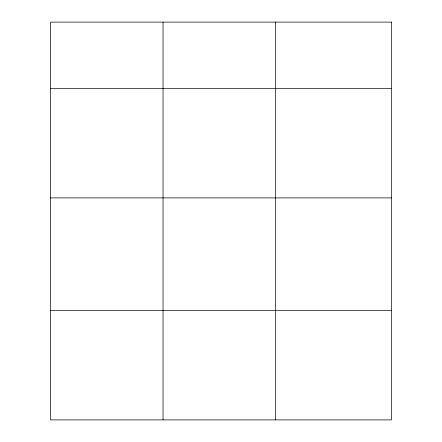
<?xml version="1.0" encoding="UTF-8"?>
<svg xmlns="http://www.w3.org/2000/svg" width="442" height="442" viewBox="0 0 442 442"><rect width="100%" height="100%" fill="white"/><g stroke="black" fill="none" stroke-linecap="round" stroke-linejoin="round"><path stroke-width="0.66" d="M50.504 88.56L391.496 88.56M50.504 197.9L391.496 197.9M50.504 310.555L391.496 310.555M275.559 22.1L275.559 419.9M163.032 22.1L163.032 419.9M391.496 22.1L50.504 22.1L50.504 419.9L391.496 419.9L391.496 22.1"/></g></svg>
